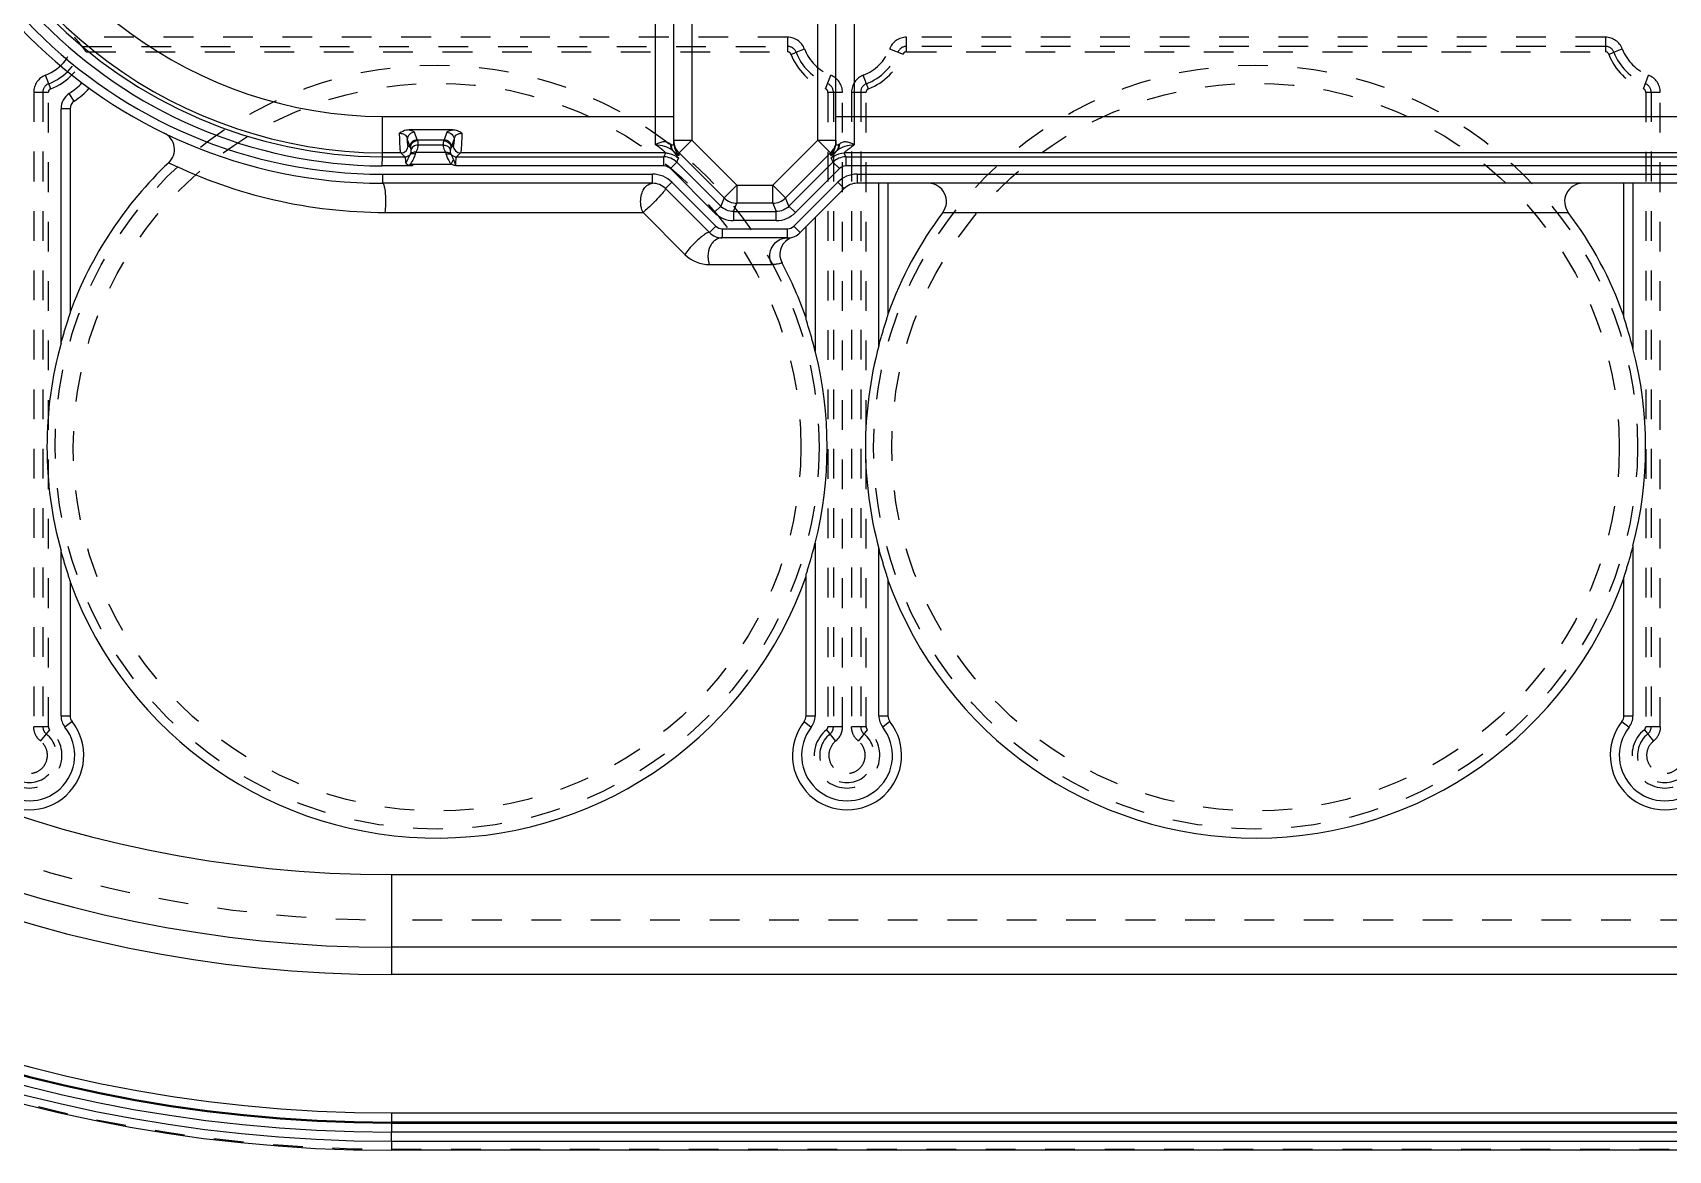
# Model space of a CAD drawing. Header units: millimetres. Extents: x -840 to 1682, y -9216 to -2117.
# Drawn here: x 574.1 to 664, y -2613 to -2551.6 of the extents above; entities that cross this region are included whole.
import ezdxf

# ---------------------------------------------------------------- set-up
doc = ezdxf.new("R2010")
doc.units = ezdxf.units.MM
doc.header["$LTSCALE"] = 16.335
doc.linetypes.add('HIDDEN', pattern=[0.2, 0.1, -0.1])
doc.layers.get('0').update_dxf_attribs({"linetype": 'CONTINUOUS'})
doc.layers.add('DEFAULT_2', color=8, linetype='HIDDEN')

msp = doc.modelspace()

# ---------------------------------------------------------------- linework, layer by layer
at = {"color": 7, "linetype": 'Continuous'}
for p, q in [((608.341, -2557.741), (608.341, -2546.362)), ((610.341, -2546.362), (610.341, -2557.488)), ((617.264, -2557.488), (617.264, -2546.362)), ((619.264, -2546.362), (619.264, -2557.741)), ((609.341, -2557.626), (609.341, -2547.362)), ((618.264, -2557.626), (618.264, -2547.362)), ((576.384, -2555.344), (576.109, -2554.926)), ((575.659, -2568.653), (575.659, -2555.762)), ((576.159, -2555.762), (575.659, -2555.762)), ((576.159, -2555.762), (576.159, -2566.996)), ((593.323, -2558.412), (593.324, -2556.199)), ((593.339, -2556.199), (609.341, -2556.199)), ((618.264, -2556.199), (709.401, -2556.199)), ((597.191, -2556.932), (594.774, -2556.932)), ((595.246, -2557.466), (595.093, -2557.056)), ((596.872, -2557.056), (596.719, -2557.466)), ((594.342, -2558.196), (593.324, -2558.196)), ((594.342, -2558.196), (594.558, -2558.412)), ((594.693, -2557.452), (594.846, -2557.862)), ((594.863, -2557.918), (594.741, -2557.797)), ((595.163, -2558.151), (596.801, -2558.151)), ((595.246, -2557.466), (596.719, -2557.466)), ((596.685, -2557.763), (595.28, -2557.763)), ((597.224, -2557.797), (597.102, -2557.918)), ((597.119, -2557.862), (597.271, -2557.452)), ((597.407, -2558.412), (597.623, -2558.196)), ((608.893, -2558.196), (597.623, -2558.196)), ((608.893, -2558.196), (608.804, -2558.412)), ((609.341, -2557.488), (610.341, -2557.488)), ((610.341, -2557.488), (609.635, -2558.194)), ((612.111, -2560.67), (609.635, -2558.194)), ((609.635, -2558.332), (609.635, -2558.194)), ((612.817, -2559.964), (610.341, -2557.488)), ((617.264, -2557.488), (614.788, -2559.964)), ((617.97, -2558.194), (615.494, -2560.67)), ((617.97, -2558.194), (617.264, -2557.488)), ((617.264, -2557.488), (618.264, -2557.488)), ((617.97, -2558.194), (617.97, -2558.332)), ((618.801, -2558.412), (618.712, -2558.196)), ((708.953, -2558.196), (618.712, -2558.196)), ((593.319, -2558.912), (593.323, -2558.412)), ((594.982, -2558.912), (593.319, -2558.912)), ((593.323, -2558.412), (594.558, -2558.412)), ((594.982, -2558.803), (597.105, -2558.803)), ((594.982, -2558.803), (594.982, -2558.912)), ((597.104, -2558.803), (597.239, -2558.547)), ((608.804, -2558.912), (597.362, -2558.912)), ((597.407, -2558.412), (608.804, -2558.412)), ((608.804, -2558.912), (608.804, -2558.412)), ((609.51, -2558.705), (609.157, -2559.058)), ((609.157, -2559.058), (611.572, -2561.473)), ((609.51, -2558.705), (609.599, -2558.488)), ((609.51, -2558.705), (611.925, -2561.12)), ((615.68, -2561.12), (618.095, -2558.705)), ((616.033, -2561.473), (618.448, -2559.058)), ((618.005, -2558.488), (618.095, -2558.705)), ((618.448, -2559.058), (618.095, -2558.705)), ((618.801, -2558.412), (708.864, -2558.412)), ((618.801, -2558.412), (618.801, -2558.912)), ((708.864, -2558.912), (618.801, -2558.912)), ((593.332, -2559.362), (593.332, -2559.862)), ((593.332, -2559.362), (608.181, -2559.362)), ((608.181, -2559.862), (593.332, -2559.862)), ((608.181, -2559.862), (608.181, -2559.362)), ((609.242, -2559.802), (608.888, -2560.155)), ((611.656, -2562.216), (609.242, -2559.802)), ((612.111, -2560.67), (612.817, -2559.964)), ((612.817, -2559.964), (612.817, -2560.963)), ((612.817, -2559.964), (614.788, -2559.964)), ((614.788, -2559.964), (615.494, -2560.67)), ((614.788, -2560.963), (614.788, -2559.964)), ((618.363, -2559.802), (615.949, -2562.216)), ((618.717, -2560.155), (618.363, -2559.802)), ((619.424, -2559.362), (708.241, -2559.362)), ((619.424, -2559.362), (619.424, -2559.862)), ((708.241, -2559.862), (619.424, -2559.862)), ((620.621, -2568.793), (620.621, -2559.862)), ((621.121, -2559.862), (621.121, -2567.101)), ((661.582, -2567.208), (661.582, -2559.862)), ((662.082, -2559.862), (662.082, -2568.937)), ((611.302, -2562.57), (608.888, -2560.155)), ((612.111, -2560.67), (611.925, -2561.12)), ((612.631, -2561.412), (612.817, -2560.963)), ((614.788, -2560.963), (612.817, -2560.963)), ((614.788, -2560.963), (614.974, -2561.412)), ((615.68, -2561.12), (615.494, -2560.67)), ((618.717, -2560.155), (616.302, -2562.57)), ((593.466, -2561.462), (607.654, -2561.462)), ((607.654, -2561.462), (609.961, -2563.769)), ((611.572, -2561.473), (611.925, -2561.12)), ((612.631, -2561.412), (612.631, -2561.912)), ((612.631, -2561.412), (614.974, -2561.412)), ((614.974, -2561.912), (612.631, -2561.912)), ((614.974, -2561.912), (614.974, -2561.412)), ((615.68, -2561.12), (616.033, -2561.473)), ((617.121, -2561.751), (617.121, -2569.085)), ((624.14, -2561.462), (658.525, -2561.462)), ((611.302, -2562.57), (611.656, -2562.216)), ((612.01, -2562.362), (612.01, -2562.862)), ((612.01, -2562.362), (615.595, -2562.362)), ((615.595, -2562.862), (615.595, -2562.362)), ((615.949, -2562.216), (616.302, -2562.57)), ((616.621, -2567.317), (616.621, -2562.251)), ((615.595, -2562.862), (612.01, -2562.862)), ((611.313, -2564.329), (614.739, -2564.329)), ((617.121, -2579.64), (617.121, -2589.141)), ((662.082, -2579.788), (662.082, -2589.141)), ((575.659, -2589.141), (575.659, -2580.072)), ((620.621, -2589.141), (620.621, -2579.932)), ((616.621, -2589.141), (616.621, -2581.408)), ((621.121, -2581.624), (621.121, -2589.141)), ((661.582, -2589.141), (661.582, -2581.517)), ((576.159, -2581.729), (576.159, -2589.141)), ((575.659, -2589.141), (576.159, -2589.141)), ((576.266, -2589.45), (575.873, -2589.76)), ((616.513, -2589.45), (616.906, -2589.76)), ((616.621, -2589.141), (617.121, -2589.141)), ((620.621, -2589.141), (621.121, -2589.141)), ((621.228, -2589.45), (620.835, -2589.76)), ((661.475, -2589.45), (661.868, -2589.76)), ((661.582, -2589.141), (662.082, -2589.141)), ((593.832, -2597.862), (733.832, -2597.862)), ((593.832, -2597.862), (593.832, -2603.362)), ((733.832, -2601.862), (593.832, -2601.862)), ((733.832, -2603.362), (593.832, -2603.362)), ((593.832, -2610.967), (733.832, -2610.967)), ((593.832, -2610.967), (593.832, -2612.02)), ((733.832, -2611.466), (593.832, -2611.466)), ((593.832, -2611.521), (733.832, -2611.521)), ((733.832, -2612.02), (593.832, -2612.02)), ((593.832, -2612.519), (733.832, -2612.519)), ((593.832, -2612.519), (593.832, -2613.018)), ((733.832, -2613.018), (593.832, -2613.018))]:
    msp.add_line(p, q, dxfattribs=at)
for centre, radius, start, end in [((593.832, -2531.862), 81.156, 180, 270), ((593.832, -2531.862), 80.657, 180, 270), ((593.832, -2531.862), 80.158, 180, 270), ((593.832, -2531.862), 79.659, 180, 270), ((593.832, -2531.862), 79.603, 180, 270), ((593.832, -2531.862), 79.104, 180, 270), ((593.832, -2531.862), 71.5, 180, 270), ((593.832, -2531.862), 70, 180, 270), ((593.832, -2531.862), 66, 180, 270), ((593.332, -2532.362), 27.5, 180, 269.99991), ((593.332, -2532.362), 27, 180, 270), ((593.533, -2532.362), 26.55, 180, 269.53745), ((593.533, -2532.362), 26.051, 180, 269.5359), ((593.533, -2532.362), 25.834, 197.87834, 269.5359), ((593.533, -2532.362), 23.837, 197.87692, 269.53226), ((573.909, -2551.586), 4, 303.36701, 316.42438), ((573.909, -2551.586), 4.5, 303.36701, 317.22373), ((576.659, -2555.762), 1, 123.36701, 180), ((576.659, -2555.762), 0.5, 123.36701, 180), ((580.892, -2558.004), 1, 313.37326, 64.13312), ((594.34, -2557.795), 0.401, 270.16786, 359.83214), ((597.624, -2557.795), 0.401, 180.16787, 269.83213), ((614.754, -2552.097), 8.098, 227.40416, 228.05382), ((610.337, -2557.488), 0.996, 187.90237, 225.17757), ((617.262, -2557.484), 1.003, 314.88092, 329.83656), ((612.619, -2551.842), 8.443, 311.9598, 312.58233), ((596.332, -2574.362), 21.494, 133.34503, 159.81272), ((593.466, -2534.229), 27.233, 244.12038, 270.00006), ((608.803, -2559.412), 1, 45.02939, 89.97033), ((608.804, -2559.411), 0.499, 44.99677, 90.00331), ((618.802, -2559.412), 1, 90.02938, 134.97062), ((618.801, -2559.411), 0.499, 89.99677, 135.00331), ((608.181, -2560.862), 1.5, 45, 90), ((608.181, -2560.862), 1, 45, 90), ((619.424, -2560.862), 1.5, 90, 135), ((619.424, -2560.862), 1, 90, 135), ((623.34, -2560.863), 1, 323.12186, 90.02874), ((659.325, -2560.863), 1, 89.97138, 216.8781), ((612.818, -2559.962), 1.001, 225.06433, 269.93553), ((614.787, -2559.962), 1.001, 270.06388, 314.93553), ((612.631, -2560.414), 1.498, 225.00131, 270.00083), ((614.974, -2560.414), 1.498, 270.00131, 315.00083), ((641.332, -2574.362), 21.494, 143.11848, 160.10915), ((641.332, -2574.362), 21.494, 19.59012, 36.88152), ((612.01, -2561.862), 1, 225, 270), ((612.01, -2561.862), 0.5, 225, 270), ((615.595, -2561.862), 0.5, 270, 315), ((615.595, -2561.862), 1, 270, 315), ((616.179, -2563.775), 1, 122.9154, 208.0669), ((611.312, -2562.419), 1.91, 224.98803, 270.01197), ((596.332, -2574.362), 21.494, 19.28489, 28.07764), ((596.332, -2574.362), 21.448, 164.56229, 195.43771), ((596.332, -2574.362), 21.448, 345.75453, 14.24547), ((641.332, -2574.362), 21.448, 164.94945, 195.05055), ((641.332, -2574.362), 21.448, 345.34658, 14.65342), ((596.332, -2574.362), 21.494, 200.18728, 340.71511), ((641.332, -2574.362), 21.494, 199.89085, 340.40988), ((573.909, -2591.306), 3, 141.78679, 38.21321), ((573.909, -2591.306), 2.5, 141.78679, 38.21321), ((576.659, -2589.141), 1, 180, 218.21321), ((576.659, -2589.141), 0.5, 180, 218.21321), ((618.871, -2591.306), 3, 141.78679, 38.21321), ((618.871, -2591.306), 2.5, 141.78679, 38.21321), ((616.121, -2589.141), 0.5, 321.78679, 0), ((616.121, -2589.141), 1, 321.78679, 360), ((621.621, -2589.141), 1, 180, 218.21321), ((621.621, -2589.141), 0.5, 180, 218.21321), ((663.832, -2591.306), 3, 141.78679, 38.21321), ((663.832, -2591.306), 2.5, 141.78679, 38.21321), ((661.082, -2589.141), 0.5, 321.78679, 0), ((661.082, -2589.141), 1, 321.78679, 360)]:
    msp.add_arc(centre, radius, start, end, dxfattribs=at)
for points, knots in [([(594.774, -2556.932), (594.728, -2556.932), (594.548, -2556.949), (594.376, -2557.03), (594.271, -2557.114)], [0, 0, 0, 0, 0.255333, 1, 1, 1, 1]), ([(594.342, -2558.196), (594.335, -2558.188), (594.329, -2558.154), (594.318, -2558.092), (594.309, -2557.995), (594.299, -2557.869), (594.291, -2557.715), (594.28, -2557.46), (594.275, -2557.257), (594.271, -2557.114)], [0, 0, 0, 0, 0.029874, 0.089538, 0.178553, 0.295665, 0.438963, 0.606363, 1, 1, 1, 1]), ([(594.271, -2557.114), (594.335, -2557.115), (594.451, -2557.132), (594.595, -2557.209), (594.672, -2557.327), (594.688, -2557.411), (594.693, -2557.452)], [0, 0, 0, 0, 0.318616, 0.577132, 0.79327, 1, 1, 1, 1]), ([(595.093, -2557.056), (594.991, -2557.056), (594.781, -2557.141), (594.694, -2557.351), (594.693, -2557.452)], [0, 0, 0, 0, 0.501474, 1, 1, 1, 1]), ([(594.774, -2556.932), (594.823, -2556.939), (594.905, -2556.954), (595.014, -2556.985), (595.081, -2557.024), (595.093, -2557.056)], [0, 0, 0, 0, 0.420037, 0.707808, 1, 1, 1, 1]), ([(596.872, -2557.056), (596.884, -2557.024), (596.95, -2556.985), (597.06, -2556.954), (597.142, -2556.939), (597.191, -2556.932)], [0, 0, 0, 0, 0.292211, 0.57982, 1, 1, 1, 1]), ([(596.872, -2557.056), (596.974, -2557.056), (597.184, -2557.141), (597.271, -2557.351), (597.271, -2557.452)], [0, 0, 0, 0, 0.501483, 1, 1, 1, 1]), ([(597.693, -2557.114), (597.624, -2557.058), (597.464, -2556.966), (597.282, -2556.932), (597.191, -2556.932)], [0, 0, 0, 0, 0.494138, 1, 1, 1, 1]), ([(597.271, -2557.452), (597.277, -2557.411), (597.293, -2557.327), (597.369, -2557.209), (597.514, -2557.132), (597.63, -2557.115), (597.693, -2557.114)], [0, 0, 0, 0, 0.206591, 0.422429, 0.681195, 1, 1, 1, 1]), ([(597.693, -2557.114), (597.69, -2557.257), (597.685, -2557.46), (597.674, -2557.715), (597.665, -2557.869), (597.656, -2557.995), (597.647, -2558.092), (597.636, -2558.154), (597.63, -2558.188), (597.623, -2558.196)], [0, 0, 0, 0, 0.39363, 0.561024, 0.70432, 0.821426, 0.910419, 0.970059, 1, 1, 1, 1]), ([(594.599, -2558.714), (594.613, -2558.716), (594.64, -2558.696), (594.674, -2558.655), (594.702, -2558.594), (594.735, -2558.527), (594.771, -2558.449), (594.806, -2558.37), (594.832, -2558.313), (594.844, -2558.291)], [0, 0, 0, 0, 0.086737, 0.171398, 0.331428, 0.481818, 0.620416, 0.851238, 1, 1, 1, 1]), ([(594.741, -2557.797), (594.733, -2557.788), (594.726, -2557.751), (594.713, -2557.684), (594.703, -2557.579), (594.696, -2557.498), (594.693, -2557.452)], [0, 0, 0, 0, 0.09858, 0.300251, 0.602975, 1, 1, 1, 1]), ([(595.13, -2558.257), (595.104, -2558.249), (595.009, -2558.228), (594.897, -2558.245), (594.844, -2558.291)], [0, 0, 0, 0, 0.281628, 1, 1, 1, 1]), ([(594.859, -2558.266), (594.858, -2558.268), (594.854, -2558.277), (594.849, -2558.285), (594.844, -2558.291)], [0, 0, 0, 0, 0.196239, 1, 1, 1, 1]), ([(594.846, -2557.862), (594.847, -2557.761), (594.934, -2557.551), (595.144, -2557.466), (595.246, -2557.466)], [0, 0, 0, 0, 0.4983, 1, 1, 1, 1]), ([(594.846, -2557.862), (594.848, -2557.866), (594.854, -2557.884), (594.859, -2557.903), (594.863, -2557.918)], [0, 0, 0, 0, 0.215757, 1, 1, 1, 1]), ([(594.891, -2558.046), (594.894, -2558.101), (594.89, -2558.178), (594.866, -2558.249), (594.859, -2558.266)], [0, 0, 0, 0, 0.742626, 1, 1, 1, 1]), ([(595.163, -2558.151), (595.134, -2558.149), (595.023, -2558.154), (594.913, -2558.206), (594.859, -2558.266)], [0, 0, 0, 0, 0.266021, 1, 1, 1, 1]), ([(595.13, -2558.257), (595.099, -2558.344), (595.03, -2558.536), (594.927, -2558.713), (594.861, -2558.803)], [0, 0, 0, 0, 0.452008, 1, 1, 1, 1]), ([(595.262, -2557.527), (595.161, -2557.528), (594.953, -2557.611), (594.864, -2557.819), (594.863, -2557.918)], [0, 0, 0, 0, 0.503655, 1, 1, 1, 1]), ([(594.863, -2557.918), (594.866, -2557.927), (594.881, -2557.968), (594.889, -2558.012), (594.891, -2558.046)], [0, 0, 0, 0, 0.213076, 1, 1, 1, 1]), ([(595.28, -2557.763), (595.196, -2557.763), (595.021, -2557.812), (594.912, -2557.964), (594.891, -2558.046)], [0, 0, 0, 0, 0.497156, 1, 1, 1, 1]), ([(595.163, -2558.151), (595.162, -2558.159), (595.152, -2558.194), (595.14, -2558.23), (595.13, -2558.257)], [0, 0, 0, 0, 0.199409, 1, 1, 1, 1]), ([(595.28, -2557.763), (595.278, -2557.796), (595.262, -2557.931), (595.216, -2558.063), (595.163, -2558.151)], [0, 0, 0, 0, 0.241466, 1, 1, 1, 1]), ([(595.262, -2557.527), (595.261, -2557.521), (595.256, -2557.501), (595.251, -2557.48), (595.246, -2557.466)], [0, 0, 0, 0, 0.284958, 1, 1, 1, 1]), ([(595.262, -2557.527), (595.266, -2557.543), (595.281, -2557.62), (595.284, -2557.7), (595.28, -2557.763)], [0, 0, 0, 0, 0.201283, 1, 1, 1, 1]), ([(596.685, -2557.763), (596.683, -2557.74), (596.682, -2557.661), (596.69, -2557.581), (596.702, -2557.527)], [0, 0, 0, 0, 0.299619, 1, 1, 1, 1]), ([(596.685, -2557.763), (596.772, -2557.763), (596.947, -2557.814), (597.053, -2557.966), (597.074, -2558.046)], [0, 0, 0, 0, 0.511025, 1, 1, 1, 1]), ([(596.801, -2558.151), (596.783, -2558.121), (596.721, -2557.999), (596.691, -2557.863), (596.685, -2557.763)], [0, 0, 0, 0, 0.264471, 1, 1, 1, 1]), ([(596.719, -2557.466), (596.718, -2557.47), (596.711, -2557.49), (596.706, -2557.511), (596.702, -2557.527)], [0, 0, 0, 0, 0.215215, 1, 1, 1, 1]), ([(596.702, -2557.527), (596.804, -2557.528), (597.012, -2557.611), (597.101, -2557.819), (597.102, -2557.918)], [0, 0, 0, 0, 0.503655, 1, 1, 1, 1]), ([(596.719, -2557.466), (596.821, -2557.466), (597.031, -2557.551), (597.118, -2557.761), (597.119, -2557.862)], [0, 0, 0, 0, 0.501248, 1, 1, 1, 1]), ([(596.801, -2558.151), (596.83, -2558.149), (596.94, -2558.154), (597.051, -2558.205), (597.106, -2558.266)], [0, 0, 0, 0, 0.258142, 1, 1, 1, 1]), ([(596.835, -2558.257), (596.831, -2558.247), (596.819, -2558.212), (596.808, -2558.177), (596.801, -2558.151)], [0, 0, 0, 0, 0.298711, 1, 1, 1, 1]), ([(596.835, -2558.257), (596.861, -2558.249), (596.956, -2558.228), (597.068, -2558.245), (597.121, -2558.291)], [0, 0, 0, 0, 0.281618, 1, 1, 1, 1]), ([(597.104, -2558.803), (597.068, -2558.759), (596.957, -2558.587), (596.885, -2558.395), (596.835, -2558.257)], [0, 0, 0, 0, 0.279353, 1, 1, 1, 1]), ([(597.106, -2558.266), (597.099, -2558.249), (597.076, -2558.177), (597.071, -2558.101), (597.074, -2558.046)], [0, 0, 0, 0, 0.257264, 1, 1, 1, 1]), ([(597.074, -2558.046), (597.075, -2558.034), (597.079, -2557.99), (597.09, -2557.947), (597.102, -2557.918)], [0, 0, 0, 0, 0.287916, 1, 1, 1, 1]), ([(597.102, -2557.918), (597.103, -2557.913), (597.108, -2557.894), (597.114, -2557.875), (597.119, -2557.862)], [0, 0, 0, 0, 0.284446, 1, 1, 1, 1]), ([(597.121, -2558.291), (597.119, -2558.289), (597.114, -2558.281), (597.109, -2558.273), (597.106, -2558.266)], [0, 0, 0, 0, 0.304049, 1, 1, 1, 1]), ([(597.239, -2558.547), (597.214, -2558.493), (597.174, -2558.408), (597.138, -2558.321), (597.121, -2558.291)], [0, 0, 0, 0, 0.631701, 1, 1, 1, 1]), ([(597.271, -2557.452), (597.268, -2557.498), (597.262, -2557.579), (597.252, -2557.684), (597.239, -2557.751), (597.232, -2557.788), (597.224, -2557.797)], [0, 0, 0, 0, 0.39703, 0.699785, 0.901457, 1, 1, 1, 1]), ([(608.341, -2557.742), (608.406, -2557.702), (608.537, -2557.627), (608.754, -2557.561), (608.98, -2557.578), (609.11, -2557.658), (609.16, -2557.71)], [0, 0, 0, 0, 0.257185, 0.508769, 0.755873, 1, 1, 1, 1]), ([(608.893, -2558.196), (608.895, -2558.19), (608.879, -2558.171), (608.853, -2558.14), (608.802, -2558.095), (608.735, -2558.039), (608.651, -2557.974), (608.518, -2557.873), (608.413, -2557.795), (608.341, -2557.741)], [0, 0, 0, 0, 0.026334, 0.086178, 0.179976, 0.304379, 0.45346, 0.621679, 1, 1, 1, 1]), ([(609.273, -2558.059), (609.158, -2557.954), (608.839, -2557.822), (608.516, -2557.764), (608.342, -2557.741)], [0, 0, 0, 0, 0.470455, 1, 1, 1, 1]), ([(608.893, -2558.196), (608.957, -2558.196), (609.215, -2558.225), (609.462, -2558.351), (609.599, -2558.489)], [0, 0, 0, 0, 0.248018, 1, 1, 1, 1]), ([(609.16, -2557.71), (609.16, -2557.732), (609.162, -2557.818), (609.183, -2557.903), (609.21, -2557.96)], [0, 0, 0, 0, 0.264641, 1, 1, 1, 1]), ([(609.341, -2557.626), (609.341, -2557.649), (609.338, -2557.689), (609.318, -2557.745), (609.259, -2557.778), (609.216, -2557.754), (609.194, -2557.738)], [0, 0, 0, 0, 0.26981, 0.486742, 0.681628, 1, 1, 1, 1]), ([(609.216, -2557.883), (609.222, -2557.905), (609.249, -2557.991), (609.296, -2558.071), (609.341, -2558.12)], [0, 0, 0, 0, 0.259195, 1, 1, 1, 1]), ([(609.273, -2558.058), (609.321, -2558.113), (609.405, -2558.21), (609.5, -2558.326), (609.555, -2558.4), (609.581, -2558.44), (609.596, -2558.467), (609.601, -2558.483), (609.599, -2558.488)], [0, 0, 0, 0, 0.400649, 0.710411, 0.825861, 0.91266, 0.970148, 1, 1, 1, 1]), ([(609.635, -2558.332), (609.635, -2558.335), (609.63, -2558.342), (609.614, -2558.336), (609.594, -2558.326), (609.562, -2558.305), (609.522, -2558.275), (609.471, -2558.234), (609.409, -2558.181), (609.365, -2558.142), (609.341, -2558.12)], [0, 0, 0, 0, 0.021639, 0.054847, 0.117646, 0.21466, 0.349243, 0.524483, 0.74175, 1, 1, 1, 1]), ([(618.264, -2558.12), (618.24, -2558.142), (618.196, -2558.181), (618.134, -2558.234), (618.083, -2558.275), (618.042, -2558.305), (618.011, -2558.326), (617.991, -2558.336), (617.975, -2558.342), (617.97, -2558.335), (617.97, -2558.332)], [0, 0, 0, 0, 0.258723, 0.475489, 0.650093, 0.784765, 0.88208, 0.945047, 0.97834, 1, 1, 1, 1]), ([(618.005, -2558.488), (618.004, -2558.483), (618.009, -2558.467), (618.024, -2558.44), (618.05, -2558.4), (618.105, -2558.326), (618.2, -2558.21), (618.284, -2558.113), (618.332, -2558.059)], [0, 0, 0, 0, 0.029941, 0.087436, 0.174277, 0.289824, 0.59952, 1, 1, 1, 1]), ([(618.006, -2558.488), (618.052, -2558.443), (618.254, -2558.281), (618.518, -2558.196), (618.712, -2558.196)], [0, 0, 0, 0, 0.251561, 1, 1, 1, 1]), ([(618.411, -2557.738), (618.391, -2557.753), (618.352, -2557.776), (618.29, -2557.75), (618.267, -2557.692), (618.264, -2557.65), (618.264, -2557.626)], [0, 0, 0, 0, 0.293671, 0.490703, 0.712472, 1, 1, 1, 1]), ([(618.389, -2557.882), (618.383, -2557.905), (618.355, -2557.991), (618.309, -2558.071), (618.264, -2558.12)], [0, 0, 0, 0, 0.25814, 1, 1, 1, 1]), ([(619.264, -2557.741), (619.09, -2557.766), (618.765, -2557.819), (618.447, -2557.954), (618.332, -2558.059)], [0, 0, 0, 0, 0.529272, 1, 1, 1, 1]), ([(618.445, -2557.71), (618.445, -2557.732), (618.442, -2557.818), (618.422, -2557.904), (618.395, -2557.961)], [0, 0, 0, 0, 0.264653, 1, 1, 1, 1]), ([(618.445, -2557.71), (618.496, -2557.658), (618.625, -2557.577), (618.851, -2557.563), (619.068, -2557.627), (619.2, -2557.701), (619.264, -2557.741)], [0, 0, 0, 0, 0.244773, 0.490785, 0.743624, 1, 1, 1, 1]), ([(618.712, -2558.196), (618.709, -2558.191), (618.724, -2558.171), (618.748, -2558.145), (618.797, -2558.1), (618.861, -2558.047), (618.943, -2557.982), (619.078, -2557.878), (619.187, -2557.797), (619.264, -2557.741)], [0, 0, 0, 0, 0.024138, 0.08069, 0.169328, 0.28784, 0.433597, 0.603246, 1, 1, 1, 1]), ([(594.558, -2558.412), (594.561, -2558.414), (594.566, -2558.424), (594.575, -2558.454), (594.584, -2558.513), (594.594, -2558.604), (594.597, -2558.675), (594.599, -2558.714)], [0, 0, 0, 0, 0.035495, 0.099196, 0.309018, 0.615389, 1, 1, 1, 1]), ([(594.599, -2558.714), (594.617, -2558.754), (594.67, -2558.832), (594.763, -2558.861), (594.808, -2558.862)], [0, 0, 0, 0, 0.494891, 1, 1, 1, 1]), ([(594.982, -2558.804), (594.961, -2558.829), (594.908, -2558.872), (594.838, -2558.871), (594.808, -2558.862)], [0, 0, 0, 0, 0.501261, 1, 1, 1, 1]), ([(597.362, -2558.912), (597.354, -2558.879), (597.321, -2558.755), (597.277, -2558.634), (597.239, -2558.547)], [0, 0, 0, 0, 0.265199, 1, 1, 1, 1]), ([(597.362, -2558.912), (597.362, -2558.85), (597.364, -2558.735), (597.371, -2558.6), (597.381, -2558.511), (597.388, -2558.463), (597.396, -2558.432), (597.402, -2558.415), (597.407, -2558.412)], [0, 0, 0, 0, 0.367309, 0.68314, 0.806677, 0.902088, 0.966883, 1, 1, 1, 1]), ([(593.332, -2559.862), (593.359, -2559.862), (593.393, -2559.925), (593.421, -2560.008), (593.461, -2560.191), (593.49, -2560.477), (593.499, -2560.727), (593.499, -2560.862)], [0, 0, 0, 0, 0.076666, 0.158842, 0.276027, 0.606408, 1, 1, 1, 1]), ([(607.523, -2560.862), (607.523, -2560.734), (607.554, -2560.486), (607.69, -2560.16), (607.902, -2559.926), (608.093, -2559.862), (608.181, -2559.862)], [0, 0, 0, 0, 0.295134, 0.56618, 0.79889, 1, 1, 1, 1]), ([(593.499, -2560.862), (593.499, -2560.921), (593.496, -2561.121), (593.483, -2561.321), (593.466, -2561.462)], [0, 0, 0, 0, 0.290784, 1, 1, 1, 1]), ([(607.654, -2561.462), (607.633, -2561.418), (607.554, -2561.228), (607.523, -2561.019), (607.523, -2560.862)], [0, 0, 0, 0, 0.238315, 1, 1, 1, 1]), ([(608.242, -2560.923), (608.137, -2561.028), (607.945, -2561.212), (607.746, -2561.389), (607.654, -2561.462)], [0, 0, 0, 0, 0.557679, 1, 1, 1, 1]), ([(608.724, -2560.405), (608.691, -2560.444), (608.536, -2560.622), (608.373, -2560.792), (608.242, -2560.923)], [0, 0, 0, 0, 0.214567, 1, 1, 1, 1]), ([(608.888, -2560.155), (608.894, -2560.161), (608.881, -2560.195), (608.853, -2560.241), (608.797, -2560.318), (608.751, -2560.374), (608.724, -2560.405)], [0, 0, 0, 0, 0.084127, 0.279005, 0.587918, 1, 1, 1, 1]), ([(612.631, -2561.412), (612.501, -2561.412), (612.239, -2561.359), (612.016, -2561.212), (611.925, -2561.12)], [0, 0, 0, 0, 0.500007, 1, 1, 1, 1]), ([(615.68, -2561.12), (615.588, -2561.212), (615.366, -2561.359), (615.104, -2561.412), (614.974, -2561.412)], [0, 0, 0, 0, 0.500007, 1, 1, 1, 1]), ([(611.302, -2562.57), (611.293, -2562.56), (611.251, -2562.558), (611.144, -2562.603), (610.965, -2562.723), (610.729, -2562.919), (610.563, -2563.075), (610.479, -2563.16)], [0, 0, 0, 0, 0.038119, 0.106908, 0.342129, 0.652254, 1, 1, 1, 1]), ([(610.479, -2563.16), (610.374, -2563.264), (610.193, -2563.459), (610.026, -2563.669), (609.961, -2563.769)], [0, 0, 0, 0, 0.552354, 1, 1, 1, 1]), ([(611.454, -2563.153), (611.415, -2563.203), (611.279, -2563.416), (611.222, -2563.674), (611.222, -2563.862)], [0, 0, 0, 0, 0.252278, 1, 1, 1, 1]), ([(612.01, -2562.862), (611.906, -2562.862), (611.689, -2562.919), (611.524, -2563.066), (611.454, -2563.153)], [0, 0, 0, 0, 0.480973, 1, 1, 1, 1]), ([(614.627, -2563.862), (614.627, -2563.728), (614.682, -2563.452), (614.914, -2563.113), (615.242, -2562.906), (615.484, -2562.862), (615.595, -2562.862)], [0, 0, 0, 0, 0.263449, 0.53161, 0.78173, 1, 1, 1, 1]), ([(611.222, -2563.862), (611.222, -2563.902), (611.229, -2564.061), (611.267, -2564.218), (611.313, -2564.329)], [0, 0, 0, 0, 0.246574, 1, 1, 1, 1]), ([(614.739, -2564.329), (614.722, -2564.296), (614.657, -2564.149), (614.627, -2563.986), (614.627, -2563.862)], [0, 0, 0, 0, 0.231294, 1, 1, 1, 1]), ([(615.297, -2564.246), (615.281, -2564.253), (615.227, -2564.265), (615.121, -2564.295), (614.951, -2564.318), (614.817, -2564.324), (614.739, -2564.329)], [0, 0, 0, 0, 0.09423, 0.287769, 0.587457, 1, 1, 1, 1]), ([(575.659, -2568.653), (575.7, -2568.502), (575.765, -2568.276), (575.854, -2567.977), (575.922, -2567.754), (575.991, -2567.536), (576.048, -2567.358), (576.092, -2567.222), (576.121, -2567.129), (576.143, -2567.06), (576.154, -2567.017), (576.159, -2567.001), (576.159, -2566.996)], [0, 0, 0, 0, 0.271803, 0.407157, 0.541605, 0.674302, 0.803336, 0.865034, 0.92281, 0.972191, 0.990207, 1, 1, 1, 1]), ([(617.121, -2569.085), (617.08, -2568.924), (617.017, -2568.685), (616.928, -2568.367), (616.86, -2568.131), (616.792, -2567.899), (616.735, -2567.71), (616.69, -2567.564), (616.66, -2567.463), (616.637, -2567.388), (616.626, -2567.341), (616.621, -2567.323), (616.621, -2567.317)], [0, 0, 0, 0, 0.269955, 0.404473, 0.538216, 0.670441, 0.799459, 0.861475, 0.919977, 0.970714, 0.989631, 1, 1, 1, 1]), ([(620.621, -2568.793), (620.662, -2568.639), (620.726, -2568.409), (620.815, -2568.104), (620.883, -2567.877), (620.952, -2567.655), (621.009, -2567.473), (621.053, -2567.334), (621.082, -2567.238), (621.104, -2567.167), (621.116, -2567.123), (621.121, -2567.107), (621.121, -2567.101)], [0, 0, 0, 0, 0.271203, 0.406287, 0.540509, 0.673056, 0.802092, 0.863898, 0.921917, 0.971727, 0.990032, 1, 1, 1, 1]), ([(662.082, -2568.937), (662.041, -2568.78), (661.978, -2568.545), (661.889, -2568.234), (661.821, -2568.003), (661.753, -2567.776), (661.696, -2567.59), (661.651, -2567.447), (661.622, -2567.35), (661.599, -2567.277), (661.587, -2567.231), (661.582, -2567.214), (661.582, -2567.208)], [0, 0, 0, 0, 0.270583, 0.405386, 0.539371, 0.671759, 0.800789, 0.862701, 0.920962, 0.971232, 0.989837, 1, 1, 1, 1]), ([(616.621, -2581.408), (616.621, -2581.402), (616.626, -2581.384), (616.637, -2581.337), (616.66, -2581.262), (616.69, -2581.161), (616.735, -2581.015), (616.792, -2580.825), (616.86, -2580.593), (616.928, -2580.358), (617.017, -2580.04), (617.08, -2579.8), (617.121, -2579.64)], [0, 0, 0, 0, 0.010369, 0.029286, 0.080023, 0.138525, 0.200541, 0.329559, 0.461784, 0.595527, 0.730045, 1, 1, 1, 1]), ([(662.082, -2579.788), (662.041, -2579.945), (661.978, -2580.18), (661.889, -2580.491), (661.821, -2580.722), (661.753, -2580.949), (661.696, -2581.135), (661.651, -2581.277), (661.622, -2581.375), (661.599, -2581.448), (661.587, -2581.494), (661.582, -2581.511), (661.582, -2581.517)], [0, 0, 0, 0, 0.270583, 0.405385, 0.53937, 0.671758, 0.800788, 0.8627, 0.920961, 0.971232, 0.989837, 1, 1, 1, 1]), ([(576.159, -2581.729), (576.159, -2581.723), (576.154, -2581.708), (576.143, -2581.665), (576.121, -2581.596), (576.092, -2581.503), (576.048, -2581.366), (575.991, -2581.189), (575.922, -2580.97), (575.854, -2580.748), (575.765, -2580.449), (575.7, -2580.223), (575.659, -2580.072)], [0, 0, 0, 0, 0.009793, 0.027809, 0.07719, 0.134966, 0.196664, 0.325698, 0.458395, 0.592843, 0.728197, 1, 1, 1, 1]), ([(621.121, -2581.624), (621.121, -2581.618), (621.116, -2581.602), (621.104, -2581.558), (621.082, -2581.487), (621.053, -2581.391), (621.009, -2581.252), (620.952, -2581.07), (620.883, -2580.848), (620.815, -2580.621), (620.726, -2580.316), (620.662, -2580.086), (620.621, -2579.932)], [0, 0, 0, 0, 0.009968, 0.028273, 0.078083, 0.136102, 0.197908, 0.326944, 0.459491, 0.593713, 0.728797, 1, 1, 1, 1])]:
    msp.add_open_spline(points, degree=3, knots=knots, dxfattribs=at)
for points in [[(594.558, -2558.412), (594.662, -2558.412), (594.772, -2558.365), (594.844, -2558.291)], [(597.121, -2558.291), (597.193, -2558.365), (597.303, -2558.412), (597.407, -2558.412)], [(609.194, -2557.738), (609.182, -2557.73), (609.171, -2557.72), (609.16, -2557.71)], [(609.194, -2557.738), (609.196, -2557.787), (609.203, -2557.836), (609.216, -2557.883)], [(609.21, -2557.96), (609.226, -2557.996), (609.247, -2558.029), (609.273, -2558.059)], [(609.341, -2557.626), (609.341, -2557.881), (609.454, -2558.152), (609.635, -2558.332)], [(617.97, -2558.332), (618.151, -2558.152), (618.264, -2557.881), (618.264, -2557.626)], [(618.264, -2557.488), (618.264, -2557.66), (618.216, -2557.838), (618.13, -2557.988)], [(618.395, -2557.961), (618.379, -2557.996), (618.357, -2558.029), (618.332, -2558.059)], [(618.411, -2557.738), (618.408, -2557.787), (618.401, -2557.835), (618.389, -2557.882)], [(618.445, -2557.71), (618.434, -2557.72), (618.423, -2557.73), (618.411, -2557.738)], [(594.861, -2558.803), (594.844, -2558.824), (594.827, -2558.843), (594.808, -2558.862)], [(597.362, -2558.912), (597.274, -2558.881), (597.187, -2558.847), (597.105, -2558.803)], [(615.636, -2562.936), (615.714, -2562.886), (615.799, -2562.846), (615.888, -2562.819)]]:
    msp.add_open_spline(points, degree=3, dxfattribs=at)
at = {"layer": 'DEFAULT_2', "color": 8, "linetype": 'HIDDEN'}
for p, q in [((615.601, -2551.836), (576.394, -2551.836)), ((615.601, -2551.836), (615.601, -2552.636)), ((622.14, -2552.636), (622.14, -2551.836)), ((660.563, -2551.836), (622.14, -2551.836)), ((660.563, -2551.836), (660.563, -2552.636)), ((576.813, -2552.336), (615.601, -2552.336)), ((577.037, -2552.636), (615.601, -2552.636)), ((615.792, -2552.774), (616.068, -2552.657)), ((616.068, -2552.657), (616.535, -2552.479)), ((621.206, -2552.479), (621.953, -2552.764)), ((660.563, -2552.336), (622.14, -2552.336)), ((622.152, -2552.636), (660.563, -2552.636)), ((660.753, -2552.774), (661.03, -2552.657)), ((661.03, -2552.657), (661.497, -2552.479)), ((574.98, -2554.388), (574.801, -2553.921)), ((575.097, -2554.665), (574.98, -2554.388)), ((617.692, -2554.668), (617.978, -2553.921)), ((619.942, -2554.388), (619.763, -2553.921)), ((620.059, -2554.665), (619.942, -2554.388)), ((662.654, -2554.668), (662.94, -2553.921)), ((574.159, -2554.855), (574.159, -2589.743)), ((574.159, -2554.855), (574.959, -2554.855)), ((574.659, -2554.855), (574.659, -2589.745)), ((574.959, -2589.745), (574.959, -2554.855)), ((617.821, -2554.855), (618.621, -2554.855)), ((617.821, -2554.867), (617.821, -2589.745)), ((618.121, -2554.855), (618.121, -2589.745)), ((618.621, -2589.745), (618.621, -2554.855)), ((619.121, -2554.855), (619.921, -2554.855)), ((619.121, -2554.855), (619.121, -2589.743)), ((619.621, -2554.855), (619.621, -2589.745)), ((619.921, -2589.745), (619.921, -2554.855)), ((662.782, -2554.855), (663.582, -2554.855)), ((662.782, -2554.867), (662.782, -2589.745)), ((663.082, -2554.855), (663.082, -2589.745)), ((663.582, -2589.745), (663.582, -2554.855)), ((574.959, -2589.745), (574.159, -2589.745)), ((618.621, -2589.745), (617.821, -2589.745)), ((619.921, -2589.745), (619.121, -2589.745)), ((663.582, -2589.745), (662.782, -2589.745)), ((574.534, -2590.526), (575.034, -2589.901)), ((617.746, -2589.901), (618.246, -2590.526)), ((619.496, -2590.526), (619.996, -2589.901)), ((662.707, -2589.901), (663.207, -2590.526)), ((733.832, -2600.362), (593.832, -2600.362)), ((593.832, -2612.519), (593.832, -2612.02)), ((593.832, -2612.962), (733.832, -2612.962))]:
    msp.add_line(p, q, dxfattribs=at)
for centre, radius in [((596.332, -2574.362), 21), ((641.332, -2574.362), 21), ((596.332, -2574.362), 20), ((641.332, -2574.362), 20)]:
    msp.add_circle(centre, radius, dxfattribs=at)
for centre, radius, start, end in [((593.832, -2531.862), 81.099, 180, 270), ((593.832, -2531.862), 68.5, 180, 270), ((573.909, -2551.586), 2.5, 290.92483, 354.25715), ((615.601, -2552.836), 1, 20.92483, 90), ((622.14, -2552.836), 1, 90, 159.07517), ((660.563, -2552.836), 1, 20.92483, 90), ((573.909, -2551.586), 3, 290.92483, 345.52249), ((573.909, -2551.586), 3.3, 291.01342, 341.447), ((568.381, -2558.859), 10.661, 35.71234, 37.72385), ((615.601, -2552.836), 0.5, 20.92483, 90), ((618.871, -2551.586), 3.3, 201.01342, 249.07517), ((618.871, -2551.586), 3, 200.92483, 249.07517), ((618.871, -2551.586), 2.5, 200.92483, 249.07517), ((618.871, -2551.586), 2.5, 290.92483, 339.07517), ((618.871, -2551.586), 3, 290.92483, 339.07517), ((618.871, -2551.586), 3.3, 291.01342, 339.07517), ((622.14, -2552.836), 0.5, 90, 159.07517), ((660.563, -2552.836), 0.5, 20.92483, 90), ((663.832, -2551.586), 3.3, 201.01342, 249.07517), ((663.832, -2551.586), 3, 200.92483, 249.07517), ((663.832, -2551.586), 2.5, 200.92483, 249.07517), ((575.159, -2554.855), 1, 110.92483, 180), ((575.159, -2554.855), 0.5, 110.92483, 180), ((617.621, -2554.855), 0.5, 360, 69.07517), ((617.621, -2554.855), 1, 0, 69.07517), ((620.121, -2554.855), 1, 110.92483, 180), ((620.121, -2554.855), 0.5, 110.92483, 180), ((662.582, -2554.855), 0.5, 360, 69.07517), ((662.582, -2554.855), 1, 0, 69.07517), ((610.336, -2557.488), 0.996, 180.01727, 187.90237), ((575.159, -2589.745), 0.5, 180, 231.31781), ((575.159, -2589.745), 0.2, 180, 231.31781), ((617.621, -2589.745), 0.2, 308.68219, 0), ((617.621, -2589.745), 0.5, 308.68219, 0), ((617.626, -2589.746), 0.995, 308.72917, 0.07582), ((620.121, -2589.745), 0.5, 180, 231.31781), ((620.121, -2589.745), 0.2, 180, 231.31781), ((662.582, -2589.745), 0.2, 308.68219, 0), ((662.582, -2589.745), 0.5, 308.68219, 0), ((573.909, -2591.306), 1.8, 128.68219, 51.31781), ((573.909, -2591.306), 1.5, 128.68219, 51.31781), ((618.871, -2591.306), 1.8, 128.68219, 51.31781), ((618.871, -2591.306), 1.5, 128.68219, 51.31781), ((663.832, -2591.306), 1.8, 128.68219, 51.31781), ((663.832, -2591.306), 1.5, 128.68219, 51.31781), ((573.909, -2591.306), 1, 277.62704, 308.68219), ((618.871, -2591.306), 1, 277.62704, 308.68219)]:
    msp.add_arc(centre, radius, start, end, dxfattribs=at)
for points, knots in [([(576.396, -2551.836), (576.446, -2551.891), (576.59, -2552.054), (576.726, -2552.223), (576.813, -2552.336)], [0, 0, 0, 0, 0.344498, 1, 1, 1, 1]), ([(615.79, -2552.769), (615.777, -2552.731), (615.724, -2552.662), (615.642, -2552.636), (615.601, -2552.636)], [0, 0, 0, 0, 0.499817, 1, 1, 1, 1]), ([(622.152, -2552.636), (622.11, -2552.634), (622.024, -2552.656), (621.968, -2552.726), (621.953, -2552.764)], [0, 0, 0, 0, 0.49996, 1, 1, 1, 1]), ([(660.752, -2552.769), (660.739, -2552.731), (660.686, -2552.662), (660.604, -2552.636), (660.563, -2552.636)], [0, 0, 0, 0, 0.499817, 1, 1, 1, 1]), ([(575.092, -2554.666), (575.054, -2554.679), (574.985, -2554.732), (574.959, -2554.814), (574.959, -2554.855)], [0, 0, 0, 0, 0.499817, 1, 1, 1, 1]), ([(617.821, -2554.867), (617.823, -2554.825), (617.801, -2554.739), (617.731, -2554.683), (617.692, -2554.668)], [0, 0, 0, 0, 0.49996, 1, 1, 1, 1]), ([(620.054, -2554.666), (620.016, -2554.679), (619.947, -2554.732), (619.921, -2554.814), (619.921, -2554.855)], [0, 0, 0, 0, 0.499817, 1, 1, 1, 1]), ([(662.782, -2554.867), (662.785, -2554.825), (662.762, -2554.739), (662.693, -2554.683), (662.654, -2554.668)], [0, 0, 0, 0, 0.49996, 1, 1, 1, 1]), ([(574.526, -2590.517), (574.411, -2590.425), (574.223, -2590.186), (574.159, -2589.889), (574.159, -2589.743)], [0, 0, 0, 0, 0.499875, 1, 1, 1, 1]), ([(619.488, -2590.517), (619.373, -2590.425), (619.185, -2590.186), (619.121, -2589.889), (619.121, -2589.743)], [0, 0, 0, 0, 0.499875, 1, 1, 1, 1]), ([(663.582, -2589.745), (663.582, -2589.89), (663.518, -2590.184), (663.332, -2590.422), (663.219, -2590.513)], [0, 0, 0, 0, 0.500227, 1, 1, 1, 1]), ([(574.534, -2592.087), (574.65, -2591.994), (574.843, -2591.751), (574.943, -2591.3), (574.837, -2590.85), (574.642, -2590.61), (574.526, -2590.517)], [0, 0, 0, 0, 0.250023, 0.499961, 0.749909, 1, 1, 1, 1]), ([(618.248, -2590.522), (618.082, -2590.656), (617.829, -2591.043), (617.884, -2591.726), (618.338, -2592.239), (618.792, -2592.326), (619.003, -2592.297)], [0, 0, 0, 0, 0.250108, 0.500026, 0.749952, 1, 1, 1, 1]), ([(619.496, -2592.087), (619.612, -2591.994), (619.805, -2591.751), (619.905, -2591.3), (619.799, -2590.85), (619.604, -2590.61), (619.488, -2590.517)], [0, 0, 0, 0, 0.250023, 0.499961, 0.749909, 1, 1, 1, 1]), ([(663.219, -2590.513), (663.051, -2590.647), (662.793, -2591.032), (662.842, -2591.72), (663.296, -2592.238), (663.753, -2592.326), (663.965, -2592.297)], [0, 0, 0, 0, 0.250198, 0.500091, 0.749985, 1, 1, 1, 1]), ([(663.965, -2592.297), (664.155, -2592.272), (664.53, -2592.104), (664.852, -2591.588), (664.84, -2590.979), (664.605, -2590.643), (664.455, -2590.523)], [0, 0, 0, 0, 0.250079, 0.499984, 0.749879, 1, 1, 1, 1])]:
    msp.add_open_spline(points, degree=3, knots=knots, dxfattribs=at)

doc.saveas('drawing.dxf')
